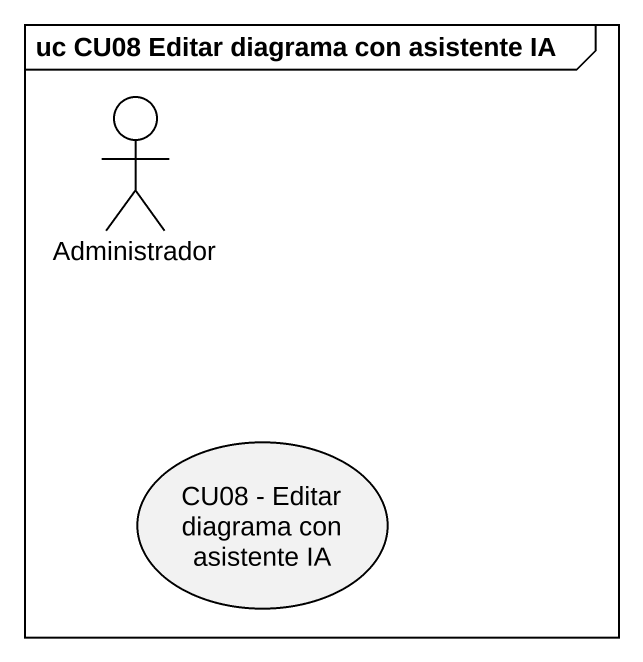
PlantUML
@startuml
mainframe uc CU08 Editar diagrama con asistente IA
actor Administrador
usecase "CU08 - Editar diagrama con asistente IA" as CU08_Editar_diagrama_con
@enduml
